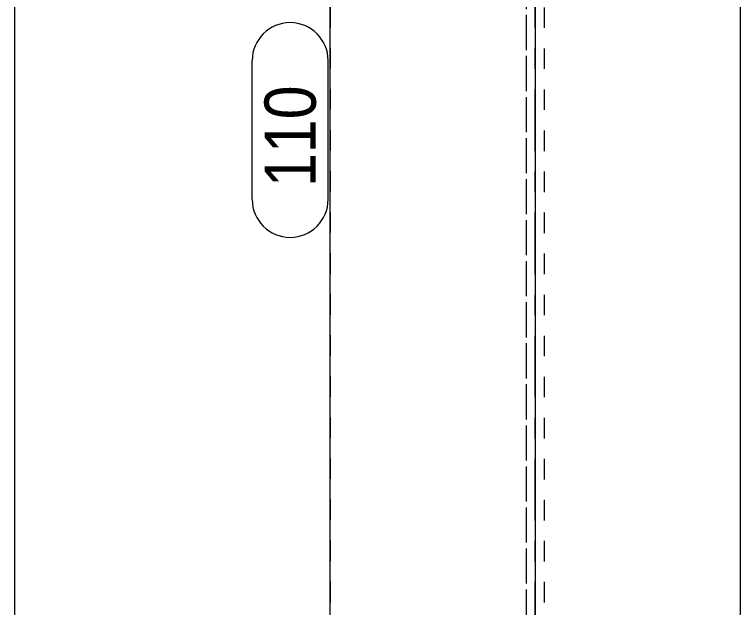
# Model space of a CAD drawing. Header units: millimetres. Extents: x 2 to 579, y 1 to 825.
# Drawn here: x 50.81 to 86.2, y 535.97 to 564.87 of the extents above; entities that cross this region are included whole.
import ezdxf

# ---------------------------------------------------------------- set-up
doc = ezdxf.new("R2010")
doc.units = ezdxf.units.MM
for name, pattern in [('XKITLINE00', [0]), ('XKITLINE01', [4, 1, -1, 1, -1]), ('XKITLINE03', [6, 3, -1, 1, -1])]:
    doc.linetypes.add(name, pattern=pattern)
for name, color, linetype, lineweight in [('Dimensions', 7, 'Continuous', 0), ('Part', 2, 'Continuous', 0), ('PartMark', 7, 'Continuous', 0)]:
    doc.layers.add(name, color=color, linetype=linetype, lineweight=lineweight)
doc.styles.add('ARIAL', font='ARIAL.TTF')

# ---------------------------------------------------------------- blocks, each defined once
blk = doc.blocks.new('*A70')
at = {"layer": 'Part', "color": 7, "linetype": 'XKITLINE01', "lineweight": 0}
for p, q in [((66.197, 649.238), (66.197, 534.215)), ((86.197, 534.215), (86.197, 649.238)), ((75.747, 648.135), (75.747, 534.215)), ((76.647, 534.215), (76.647, 648.135))]:
    blk.add_line(p, q, dxfattribs=at)
at = {"layer": 'Part', "color": 7, "linetype": 'XKITLINE03', "lineweight": 0}
blk.add_line((76.197, 534.215), (76.197, 641.501), dxfattribs=at)
blk = doc.blocks.new('*A92')
at = {"layer": 'Part', "color": 7, "linetype": 'XKITLINE01', "lineweight": 0}
for p, q in [((75.747, 612.847), (75.747, 534.215)), ((76.647, 534.215), (76.647, 612.847))]:
    blk.add_line(p, q, dxfattribs=at)
at = {"layer": 'Part', "color": 7, "linetype": 'XKITLINE03', "lineweight": 0}
blk.add_line((76.197, 611.404), (76.197, 534.215), dxfattribs=at)
at = {"layer": 'Part', "color": 2, "linetype": 'XKITLINE00', "lineweight": 0}
for p, q in [((66.197, 534.215), (66.197, 574.59)), ((86.197, 534.215), (86.197, 574.59))]:
    blk.add_line(p, q, dxfattribs=at)
blk = doc.blocks.new('*A260')
at = {"layer": 'Dimensions', "color": 7, "linetype": 'XKITLINE00', "lineweight": 0}
for p, q in [((50.811, 584.335), (50.811, 176.687)), ((76.197, 584.335), (76.197, 176.687))]:
    blk.add_line(p, q, dxfattribs=at)
blk = doc.blocks.new('*A284')
at = {"layer": 'PartMark', "color": 7, "linetype": 'XKITLINE00', "lineweight": 0}
for p, q in [((62.397, 555.859), (62.397, 562.622)), ((66.097, 555.859), (66.097, 562.622))]:
    blk.add_line(p, q, dxfattribs=at)
for centre, start, end in [((64.247, 562.622), 0, 180), ((64.247, 555.859), 180, 0)]:
    blk.add_arc(centre, 1.85, start, end, dxfattribs=at)
at = {"layer": 'PartMark', "color": 3, "style": 'ARIAL', "width": 0.85}
blk.add_text('110', height=2.5, rotation=90.0002, dxfattribs=at).set_placement((65.497, 556.459))

msp = doc.modelspace()

# ---------------------------------------------------------------- block references
at = {"lineweight": 0}
for name in ['*A92', '*A260', '*A284']:
    msp.add_blockref(name, (0, 0), dxfattribs=at)
at = {"layer": 'Part', "lineweight": 0}
msp.add_blockref('*A70', (0, 0), dxfattribs=at)

doc.saveas('drawing.dxf')
